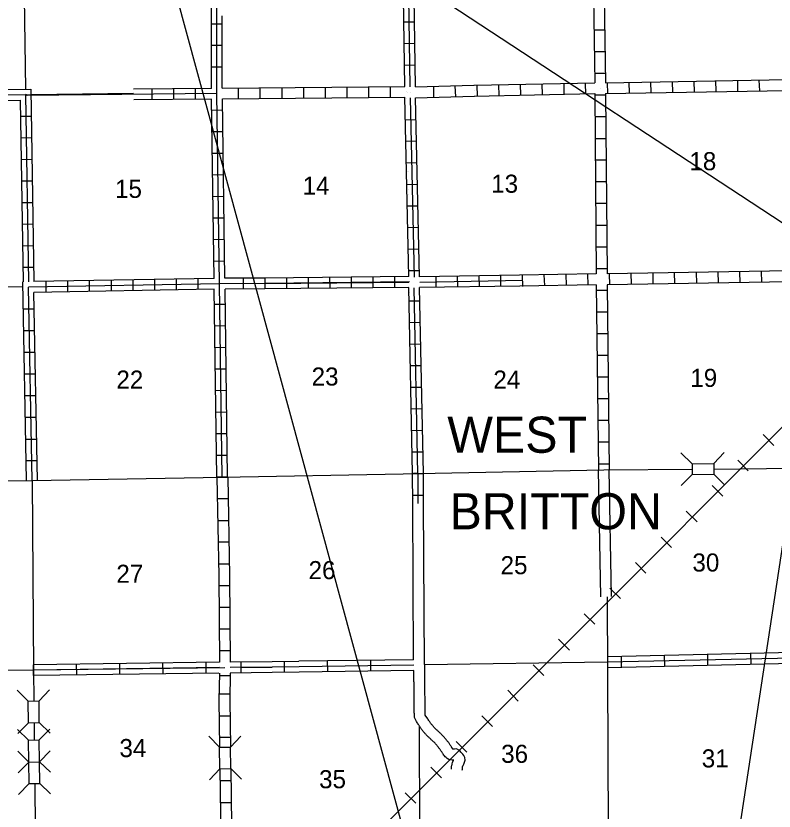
# Model space of a CAD drawing. Extents: x 1795385 to 2183142, y 16517164 to 16891733.
# Drawn here: x 1916321 to 1937273, y 16629374 to 16651365 of the extents above; entities that cross this region are included whole.
import ezdxf

# ---------------------------------------------------------------- set-up
doc = ezdxf.new("R2010")
doc.units = 0
for name, color, linetype in [('L10', 7, 'Continuous'), ('L11', 7, 'Continuous'), ('L13', 7, 'Continuous'), ('L14', 7, 'Continuous'), ('L15', 7, 'Continuous'), ('L18', 7, 'Continuous'), ('L3', 7, 'Continuous'), ('L35', 7, 'Continuous'), ('L4', 7, 'Continuous'), ('L8', 7, 'Continuous'), ('L9', 7, 'Continuous')]:
    doc.layers.add(name, color=color, linetype=linetype)

msp = doc.modelspace()

# ---------------------------------------------------------------- linework, layer by layer
at = {"layer": 'L10'}
for p, q in [((1927312, 16633559), (1927289, 16637875)), ((1927613, 16633424), (1927589, 16637880))]:
    msp.add_line(p, q, dxfattribs=at)
at = {"layer": 'L11'}
for p, q in [((1932483, 16635301), (1932418, 16638808)), ((1932782, 16635307), (1932714, 16638808))]:
    msp.add_line(p, q, dxfattribs=at)
for points in [[(1927335, 16631962), (1927332, 16632061), (1927331, 16632093), (1927331, 16632126), (1927331, 16632154), (1927331, 16632181), (1927330, 16632212), (1927330, 16632246), (1927330, 16632277), (1927331, 16632307), (1927331, 16632334), (1927330, 16632362), (1927330, 16632394), (1927326, 16632724), (1927326, 16632755), (1927326, 16632783), (1927325, 16632812), (1927325, 16632843), (1927325, 16632873), (1927324, 16632901), (1927323, 16632930), (1927322, 16632960), (1927321, 16632990), (1927321, 16633021), (1927320, 16633055), (1927321, 16633087), (1927321, 16633115), (1927320, 16633260)], [(1927631, 16632023), (1927631, 16632156), (1927631, 16632189), (1927630, 16632218), (1927630, 16632244), (1927630, 16632273), (1927630, 16632303), (1927631, 16632336), (1927630, 16632368), (1927630, 16632396), (1927626, 16632725), (1927626, 16632754), (1927626, 16632786), (1927625, 16632817), (1927625, 16632846), (1927625, 16632877), (1927624, 16632908), (1927623, 16632939), (1927622, 16632969), (1927621, 16632999), (1927620, 16633028), (1927620, 16633054), (1927621, 16633082), (1927621, 16633114), (1927621, 16633146), (1927620, 16633177), (1927620, 16633204), (1927623, 16633426)], [(1928356, 16630536), (1928357, 16630548), (1928359, 16630562), (1928360, 16630571), (1928359, 16630597), (1928365, 16630642), (1928373, 16630665), (1928377, 16630685), (1928388, 16630718), (1928399, 16630746), (1928411, 16630770), (1928417, 16630780), (1928409, 16630788), (1928373, 16630785), (1928329, 16630793), (1928281, 16630805), (1928237, 16630832), (1928211, 16630853), (1928184, 16630876), (1928162, 16630903), (1928146, 16630925), (1928131, 16630947), (1928120, 16630964), (1928111, 16630977), (1928098, 16630996), (1928087, 16631014), (1928077, 16631028), (1928066, 16631044), (1928056, 16631059), (1928045, 16631075), (1928035, 16631088), (1928025, 16631102), (1928012, 16631118), (1928000, 16631134), (1927990, 16631147), (1927980, 16631159), (1927966, 16631175), (1927950, 16631195), (1927937, 16631212), (1927927, 16631224), (1927917, 16631237), (1927906, 16631249), (1927897, 16631259), (1927887, 16631269), (1927875, 16631281), (1927860, 16631294), (1927843, 16631309), (1927828, 16631323), (1927815, 16631336), (1927801, 16631349), (1927784, 16631365), (1927771, 16631377), (1927758, 16631389), (1927743, 16631402), (1927728, 16631416), (1927711, 16631431), (1927693, 16631449), (1927676, 16631467), (1927661, 16631484), (1927648, 16631498), (1927635, 16631513), (1927621, 16631528), (1927606, 16631545), (1927592, 16631561), (1927578, 16631578), (1927563, 16631596), (1927548, 16631616), (1927535, 16631634), (1927523, 16631651), (1927511, 16631668), (1927495, 16631690), (1927483, 16631711), (1927474, 16631726), (1927465, 16631740), (1927457, 16631753), (1927448, 16631765), (1927435, 16631782), (1927420, 16631803), (1927406, 16631825), (1927392, 16631849), (1927335, 16631962)], [(1928654, 16630502), (1928655, 16630510), (1928658, 16630534), (1928660, 16630565), (1928660, 16630576), (1928664, 16630588), (1928667, 16630608), (1928669, 16630613), (1928673, 16630622), (1928679, 16630634), (1928691, 16630657), (1928698, 16630675), (1928709, 16630696), (1928721, 16630731), (1928734, 16630781), (1928728, 16630854), (1928699, 16630913), (1928673, 16630946), (1928654, 16630966), (1928642, 16630978), (1928630, 16630992), (1928615, 16631007), (1928596, 16631029), (1928559, 16631059), (1928493, 16631093), (1928437, 16631091), (1928408, 16631091), (1928397, 16631090), (1928390, 16631099), (1928382, 16631111), (1928372, 16631128), (1928358, 16631147), (1928348, 16631161), (1928338, 16631177), (1928326, 16631196), (1928314, 16631213), (1928302, 16631231), (1928290, 16631248), (1928276, 16631267), (1928262, 16631286), (1928250, 16631301), (1928238, 16631317), (1928224, 16631335), (1928208, 16631354), (1928196, 16631368), (1928187, 16631379), (1928176, 16631394), (1928161, 16631413), (1928146, 16631431), (1928130, 16631449), (1928112, 16631468), (1928094, 16631487), (1928077, 16631502), (1928062, 16631516), (1928049, 16631528), (1928035, 16631541), (1928019, 16631556), (1928004, 16631570), (1927991, 16631582), (1927976, 16631597), (1927959, 16631612), (1927944, 16631625), (1927930, 16631638), (1927917, 16631650), (1927906, 16631660), (1927896, 16631671), (1927884, 16631684), (1927871, 16631699), (1927857, 16631714), (1927844, 16631728), (1927832, 16631742), (1927820, 16631756), (1927808, 16631770), (1927798, 16631783), (1927789, 16631794), (1927779, 16631809), (1927767, 16631824), (1927757, 16631840), (1927749, 16631851), (1927741, 16631864), (1927730, 16631884), (1927717, 16631904), (1927703, 16631924), (1927631, 16632023)]]:
    msp.add_lwpolyline(points, dxfattribs=at)
at = {"layer": 'L13'}
for p, q in [((1916506, 16654467), (1916586, 16649338)), ((1916738, 16649190), (1919572, 16649224)), ((1906056, 16643755), (1916512, 16643885)), ((1932656, 16635302), (1932693, 16628348)), ((1927615, 16633426), (1932666, 16633498)), ((1916804, 16633271), (1911651, 16633213)), ((1927519, 16623015), (1927472, 16631711))]:
    msp.add_line(p, q, dxfattribs=at)
at = {"layer": 'L15'}
for p, q in [((1936975, 16639790), (1937265, 16639489)), ((1936267, 16639082), (1936558, 16638781)), ((1935560, 16638375), (1935856, 16638079)), ((1934847, 16637667), (1935148, 16637372)), ((1934150, 16636954), (1934441, 16636664)), ((1933443, 16636247), (1933733, 16635956)), ((1932735, 16635539), (1933026, 16635249)), ((1932022, 16634832), (1932323, 16634541)), ((1931315, 16634130), (1931616, 16633829)), ((1930618, 16633422), (1930908, 16633121)), ((1929911, 16632715), (1930201, 16632414)), ((1929198, 16632007), (1929493, 16631717)), ((1928490, 16631300), (1928781, 16631004)), ((1927783, 16630592), (1928084, 16630296)), ((1927081, 16629879), (1927376, 16629589))]:
    msp.add_line(p, q, dxfattribs=at)
for points in [[(1987223, 16692606), (1969150, 16673017), (1968855, 16672716), (1967624, 16671380), (1955655, 16658523), (1950180, 16652626), (1943247, 16645740), (1926415, 16628892), (1916817, 16619166), (1915465, 16617783), (1903686, 16605755), (1901077, 16603141)], [(1916817, 16619166), (1926415, 16628892), (1943247, 16645740), (1950180, 16652626), (1955655, 16658523)]]:
    msp.add_lwpolyline(points, dxfattribs=at)
at = {"layer": 'L18'}
for p, q in [((1935006, 16638982), (1934699, 16639283)), ((1935607, 16638987), (1935898, 16639288)), ((1935006, 16638982), (1935607, 16638987)), ((1935006, 16638982), (1935006, 16638681)), ((1935607, 16638987), (1935607, 16638692)), ((1935006, 16638681), (1934710, 16638380)), ((1935006, 16638681), (1935607, 16638692)), ((1935607, 16638692), (1935908, 16638391)), ((1916658, 16632414), (1916357, 16632715)), ((1916959, 16632424), (1917249, 16632725)), ((1916658, 16632414), (1916959, 16632424)), ((1916669, 16631817), (1916658, 16632414)), ((1916964, 16631822), (1916959, 16632424)), ((1916669, 16631817), (1916373, 16631516)), ((1916669, 16631817), (1916964, 16631822)), ((1916964, 16631822), (1917265, 16631532)), ((1916669, 16631331), (1916368, 16631632)), ((1916964, 16631342), (1917260, 16631637)), ((1916669, 16631331), (1916964, 16631342)), ((1916674, 16630729), (1916669, 16631331)), ((1916975, 16630740), (1916964, 16631342)), ((1921948, 16631141), (1921648, 16631442)), ((1922249, 16631146), (1922540, 16631447)), ((1916674, 16630729), (1916373, 16631030)), ((1916975, 16630740), (1917265, 16631041)), ((1921948, 16631141), (1922249, 16631146)), ((1921959, 16630539), (1921948, 16631141)), ((1922260, 16630550), (1922249, 16631146)), ((1916674, 16630729), (1916384, 16630434)), ((1916674, 16630729), (1916975, 16630740)), ((1916674, 16630729), (1916975, 16630740)), ((1916684, 16630133), (1916674, 16630729)), ((1916985, 16630138), (1916975, 16630740)), ((1916975, 16630740), (1917276, 16630449)), ((1921959, 16630539), (1921669, 16630238)), ((1921959, 16630539), (1922260, 16630550)), ((1922260, 16630550), (1922556, 16630254)), ((1916684, 16630133), (1916394, 16629832)), ((1916684, 16630133), (1916985, 16630138)), ((1916985, 16630138), (1917281, 16629848))]:
    msp.add_line(p, q, dxfattribs=at)
at = {"layer": 'L3'}
for p, q in [((1927434, 16638707), (1932566, 16638808)), ((1932566, 16638808), (1935006, 16638829)), ((1935597, 16638829), (1937915, 16638855)), ((1911426, 16638465), (1916769, 16638512)), ((1916769, 16638512), (1922022, 16638612)), ((1922022, 16638612), (1927022, 16638697)), ((1927022, 16638697), (1927292, 16638707))]:
    msp.add_line(p, q, dxfattribs=at)
at = {"layer": 'L35'}
for p, q in [((1919192, 16657673), (1932973, 16606980)), ((1919192, 16657673), (1994879, 16607956)), ((1937767, 16638433), (1932973, 16606980))]:
    msp.add_line(p, q, dxfattribs=at)
at = {"layer": 'L4'}
for p, q in [((1916769, 16638512), (1916806, 16633274)), ((1916806, 16633274), (1916816, 16632424)), ((1916827, 16631817), (1916827, 16631342)), ((1916843, 16630138), (1916859, 16627973))]:
    msp.add_line(p, q, dxfattribs=at)
at = {"layer": 'L8'}
for p, q in [((1927065, 16649415), (1926991, 16654606)), ((1932538, 16654683), (1932614, 16649516)), ((1927216, 16649403), (1927142, 16654456)), ((1927366, 16649405), (1927292, 16654458)), ((1932239, 16654532), (1932318, 16649516)), ((1921725, 16651361), (1921693, 16653347)), ((1921875, 16651364), (1921843, 16653349)), ((1921725, 16649361), (1921725, 16651364)), ((1921875, 16651364), (1921875, 16651364)), ((1921875, 16649215), (1921875, 16651364)), ((1922025, 16649364), (1922025, 16651364)), ((1922024, 16651140), (1921725, 16651140)), ((1927339, 16651194), (1927040, 16651190)), ((1932292, 16650983), (1932593, 16650983)), ((1922024, 16650544), (1921725, 16650544)), ((1927347, 16650598), (1927049, 16650593)), ((1932297, 16650382), (1932598, 16650382)), ((1922024, 16649947), (1921725, 16649947)), ((1927356, 16650001), (1927058, 16649997)), ((1932308, 16649780), (1932608, 16649780)), ((1928981, 16649447), (1932318, 16649516)), ((1932075, 16649204), (1932065, 16649505)), ((1932614, 16649516), (1937640, 16649605)), ((1932677, 16649215), (1932667, 16649516)), ((1933274, 16649230), (1933268, 16649531)), ((1933876, 16649241), (1933865, 16649542)), ((1934472, 16649246), (1934467, 16649547)), ((1935074, 16649257), (1935064, 16649558)), ((1935676, 16649273), (1935666, 16649574)), ((1936273, 16649283), (1936267, 16649579)), ((1936875, 16649289), (1936864, 16649590)), ((1916736, 16649340), (1916819, 16644017)), ((1920074, 16649347), (1920074, 16649046)), ((1920676, 16649357), (1920676, 16649056)), ((1921273, 16649357), (1921273, 16649056)), ((1922025, 16649364), (1927065, 16649415)), ((1922476, 16649072), (1922476, 16649373)), ((1923073, 16649072), (1923073, 16649373)), ((1923675, 16649083), (1923675, 16649384)), ((1924277, 16649088), (1924277, 16649389)), ((1924874, 16649088), (1924874, 16649389)), ((1925475, 16649098), (1925475, 16649399)), ((1926077, 16649104), (1926077, 16649405)), ((1926674, 16649104), (1926674, 16649405)), ((1927366, 16649405), (1928976, 16649447)), ((1927872, 16649114), (1927867, 16649415)), ((1928474, 16649130), (1928464, 16649431)), ((1928981, 16649299), (1928981, 16649299)), ((1929076, 16649146), (1929066, 16649447)), ((1929673, 16649167), (1929668, 16649463)), ((1930275, 16649172), (1930264, 16649473)), ((1930877, 16649183), (1930866, 16649484)), ((1931473, 16649199), (1931468, 16649500)), ((1932466, 16649362), (1932466, 16649362)), ((1932614, 16649215), (1937640, 16649304)), ((1916584, 16649188), (1916584, 16649188)), ((1916588, 16649188), (1916669, 16644014)), ((1921796, 16644106), (1921727, 16649065)), ((1921948, 16643956), (1921875, 16649215)), ((1922027, 16649068), (1927065, 16649114)), ((1922096, 16644109), (1922027, 16649068)), ((1927176, 16644156), (1927065, 16649114)), ((1927117, 16649262), (1927117, 16649262)), ((1927117, 16649088), (1927117, 16649088)), ((1927149, 16649257), (1927149, 16649257)), ((1927216, 16649095), (1927327, 16644142)), ((1927218, 16649246), (1927218, 16649246)), ((1927366, 16649098), (1928992, 16649146)), ((1927476, 16644146), (1927366, 16649098)), ((1928981, 16649146), (1932318, 16649215)), ((1932318, 16649215), (1932360, 16644230)), ((1932318, 16649183), (1932614, 16649183)), ((1932614, 16649215), (1932656, 16644230)), ((1916440, 16649037), (1916519, 16644011)), ((1922030, 16648756), (1921732, 16648752)), ((1916448, 16648589), (1916746, 16648594)), ((1927080, 16648495), (1927378, 16648502)), ((1932323, 16648581), (1932624, 16648581)), ((1916457, 16647993), (1916756, 16647998)), ((1922039, 16648159), (1921740, 16648155)), ((1932323, 16647979), (1932624, 16647979)), ((1927093, 16647899), (1927391, 16647906)), ((1922047, 16647563), (1921749, 16647559)), ((1916467, 16647396), (1916765, 16647401)), ((1927107, 16647302), (1927405, 16647309)), ((1932334, 16647382), (1932635, 16647382)), ((1922055, 16646966), (1921757, 16646962)), ((1927149, 16647066), (1927149, 16647066)), ((1927160, 16647071), (1927160, 16647071)), ((1916476, 16646800), (1916774, 16646804)), ((1927120, 16646706), (1927418, 16646713)), ((1932334, 16646781), (1932635, 16646781)), ((1927165, 16646575), (1927165, 16646575)), ((1916485, 16646203), (1916784, 16646208)), ((1922064, 16646370), (1921765, 16646365)), ((1927160, 16646416), (1927160, 16646416)), ((1927133, 16646110), (1927432, 16646116)), ((1932339, 16646184), (1932640, 16646184)), ((1922072, 16645773), (1921774, 16645769)), ((1916495, 16645607), (1916793, 16645611)), ((1932350, 16645582), (1932651, 16645582)), ((1927147, 16645513), (1927445, 16645520)), ((1922081, 16645177), (1921782, 16645172)), ((1916504, 16645010), (1916802, 16645015)), ((1927160, 16644917), (1927458, 16644923)), ((1932350, 16644980), (1932651, 16644980)), ((1922089, 16644580), (1921791, 16644576)), ((1916513, 16644414), (1916812, 16644418)), ((1927173, 16644320), (1927472, 16644327)), ((1932360, 16644230), (1930238, 16644194)), ((1932114, 16644226), (1932124, 16643926)), ((1932360, 16644383), (1932656, 16644383)), ((1937709, 16644315), (1932656, 16644230)), ((1932714, 16644230), (1932725, 16643929)), ((1933316, 16644246), (1933327, 16643950)), ((1933918, 16644257), (1933923, 16643956)), ((1934515, 16644267), (1934525, 16643966)), ((1935116, 16644273), (1935127, 16643972)), ((1935718, 16644283), (1935724, 16643982)), ((1936315, 16644288), (1936326, 16643987)), ((1936917, 16644299), (1936922, 16643998)), ((1916616, 16638512), (1916510, 16644011)), ((1921796, 16644106), (1916819, 16644017)), ((1917149, 16644024), (1917149, 16643723)), ((1917751, 16644030), (1917751, 16643729)), ((1918348, 16644046), (1918348, 16643750)), ((1918950, 16644056), (1918950, 16643755)), ((1919551, 16644067), (1919551, 16643766)), ((1920148, 16644072), (1920148, 16643771)), ((1920750, 16644082), (1920750, 16643792)), ((1921352, 16644098), (1921352, 16643797)), ((1923200, 16644114), (1922096, 16644109)), ((1922598, 16644114), (1922598, 16643813)), ((1927176, 16644156), (1923200, 16644114)), ((1923200, 16644114), (1923200, 16643813)), ((1923201, 16643964), (1927177, 16644006)), ((1923796, 16644120), (1923800, 16643821)), ((1924393, 16644126), (1924396, 16643828)), ((1924990, 16644132), (1924993, 16643834)), ((1925586, 16644139), (1925589, 16643840)), ((1926183, 16644145), (1926186, 16643847)), ((1926779, 16644151), (1926782, 16643853)), ((1930238, 16644194), (1927476, 16644146)), ((1930319, 16644045), (1927479, 16643996)), ((1927936, 16643855), (1927931, 16644153)), ((1928532, 16643865), (1928527, 16644163)), ((1929129, 16643875), (1929124, 16644173)), ((1929725, 16643886), (1929720, 16644184)), ((1930314, 16644184), (1930325, 16643885)), ((1930914, 16644205), (1930924, 16643906)), ((1931514, 16644216), (1931524, 16643916)), ((1937709, 16644014), (1932656, 16643929)), ((1921948, 16643956), (1916669, 16643866)), ((1916769, 16638512), (1916669, 16643866)), ((1921801, 16643805), (1916816, 16643713)), ((1921872, 16638610), (1921801, 16643805)), ((1923200, 16643966), (1921948, 16643956)), ((1922022, 16638612), (1921948, 16643956)), ((1923200, 16643813), (1922101, 16643809)), ((1922172, 16638614), (1922101, 16643809)), ((1927176, 16643855), (1923200, 16643813)), ((1927281, 16638707), (1927176, 16643855)), ((1927432, 16638704), (1927327, 16643847)), ((1930250, 16643895), (1927476, 16643850)), ((1927582, 16638707), (1927476, 16643850)), ((1932360, 16643929), (1930250, 16643895)), ((1932360, 16643929), (1932418, 16638808)), ((1932656, 16643929), (1932714, 16638808)), ((1916917, 16638512), (1916816, 16643713)), ((1927202, 16643729), (1927202, 16643729)), ((1932360, 16643782), (1932656, 16643782)), ((1922106, 16643387), (1921807, 16643383)), ((1927483, 16643479), (1927185, 16643473)), ((1916526, 16643264), (1916827, 16643264)), ((1932366, 16643180), (1932667, 16643180)), ((1927191, 16642942), (1927191, 16642942)), ((1927223, 16642947), (1927223, 16642947)), ((1922114, 16642790), (1921816, 16642786)), ((1927496, 16642883), (1927197, 16642877)), ((1916542, 16642662), (1916843, 16642662)), ((1932376, 16642583), (1932677, 16642583)), ((1927508, 16642286), (1927210, 16642280)), ((1916553, 16642066), (1916848, 16642066)), ((1922122, 16642194), (1921824, 16642190)), ((1932381, 16641981), (1932682, 16641981)), ((1922130, 16641597), (1921832, 16641593)), ((1927520, 16641690), (1927222, 16641684)), ((1916558, 16641464), (1916859, 16641464)), ((1932392, 16641379), (1932693, 16641379)), ((1922139, 16641001), (1921840, 16640997)), ((1927532, 16641093), (1927234, 16641087)), ((1916574, 16640867), (1916875, 16640867)), ((1932392, 16640782), (1932693, 16640782)), ((1927544, 16640497), (1927246, 16640491)), ((1922147, 16640404), (1921849, 16640400)), ((1916584, 16640265), (1916885, 16640265)), ((1932397, 16640181), (1932698, 16640181)), ((1927557, 16639900), (1927259, 16639894)), ((1916589, 16639663), (1916890, 16639663)), ((1922155, 16639808), (1921857, 16639803)), ((1932408, 16639584), (1932709, 16639584)), ((1922163, 16639211), (1921865, 16639207)), ((1927569, 16639304), (1927271, 16639298)), ((1916611, 16639066), (1916906, 16639066)), ((1932418, 16638982), (1932714, 16638982)), ((1922172, 16638614), (1921873, 16638610)), ((1921875, 16638612), (1922176, 16638612)), ((1922022, 16638612), (1922022, 16638612)), ((1927581, 16638707), (1927283, 16638701)), ((1927289, 16637875), (1927284, 16638707)), ((1927285, 16638707), (1927583, 16638708)), ((1927292, 16638707), (1927292, 16638707)), ((1927308, 16638707), (1927308, 16638707)), ((1927434, 16638707), (1927308, 16638707)), ((1927434, 16638707), (1927434, 16638707)), ((1927439, 16637879), (1927434, 16638707)), ((1927589, 16637880), (1927584, 16638708)), ((1927288, 16638110), (1927587, 16638112)), ((1921885, 16638016), (1922181, 16638016)), ((1927308, 16638032), (1927308, 16638032)), ((1921901, 16637414), (1922202, 16637414)), ((1921906, 16636817), (1922207, 16636817)), ((1921917, 16636215), (1922218, 16636215)), ((1921927, 16635613), (1922223, 16635613)), ((1921933, 16635017), (1922234, 16635017)), ((1921933, 16634415), (1922234, 16634415)), ((1921943, 16633813), (1922244, 16633813)), ((1921645, 16633337), (1916808, 16633272)), ((1922091, 16633338), (1922091, 16633338)), ((1921943, 16633121), (1922244, 16633121)), ((1921933, 16632614), (1922234, 16632614)), ((1921943, 16632012), (1922244, 16632012)), ((1921949, 16631416), (1922249, 16631416)), ((1921964, 16630217), (1922265, 16630217)), ((1921975, 16629615), (1922265, 16629615))]:
    msp.add_line(p, q, dxfattribs=at)
for points in [[(1921725, 16649361), (1919570, 16649341)], [(1921875, 16649215), (1916632, 16649167), (1916584, 16649188)], [(1921727, 16649065), (1919576, 16649044)], [(1921875, 16638612), (1921927, 16635883), (1921943, 16633491)], [(1922176, 16638612), (1922223, 16635883), (1922244, 16633491)], [(1922535, 16633345), (1923407, 16633356)], [(1921943, 16633190), (1921933, 16632440), (1921949, 16631146)], [(1922244, 16633190), (1922234, 16632440), (1922249, 16631146)], [(1921959, 16630539), (1921993, 16628026)], [(1922260, 16630550), (1922292, 16628200)]]:
    msp.add_lwpolyline(points, dxfattribs=at)
at = {"layer": 'L9'}
for p, q in [((1911439, 16649276), (1916736, 16649340)), ((1911441, 16649126), (1916737, 16649190)), ((1911144, 16648973), (1916440, 16649037)), ((1927202, 16644009), (1923200, 16643966)), ((1937814, 16633756), (1932665, 16633639)), ((1934236, 16633674), (1934242, 16633375)), ((1935429, 16633701), (1935435, 16633402)), ((1936622, 16633728), (1936628, 16633429)), ((1921943, 16633491), (1916806, 16633422)), ((1919196, 16633155), (1919192, 16633453)), ((1920389, 16633171), (1920385, 16633469)), ((1921582, 16633187), (1921578, 16633485)), ((1922536, 16633486), (1922541, 16633187)), ((1923730, 16633502), (1923734, 16633204)), ((1924924, 16633522), (1924928, 16633224)), ((1926119, 16633542), (1926123, 16633244)), ((1937814, 16633455), (1932667, 16633339)), ((1937818, 16633606), (1932668, 16633489)), ((1933043, 16633647), (1933050, 16633348)), ((1916806, 16633274), (1911500, 16633216)), ((1916806, 16633422), (1916806, 16633121)), ((1916810, 16633123), (1916806, 16633421)), ((1922091, 16633338), (1916806, 16633274)), ((1921945, 16633341), (1916808, 16633272)), ((1918003, 16633139), (1917999, 16633437)), ((1921933, 16633190), (1916806, 16633121))]:
    msp.add_line(p, q, dxfattribs=at)
for points in [[(1923405, 16633506), (1922244, 16633491)], [(1924144, 16633515), (1923405, 16633506)], [(1927312, 16633559), (1924144, 16633516)], [(1923407, 16633356), (1922246, 16633341)], [(1924146, 16633365), (1923407, 16633356)], [(1927314, 16633409), (1924146, 16633366)], [(1927320, 16633260), (1924148, 16633216)], [(1923399, 16633206), (1922244, 16633190)], [(1924148, 16633216), (1923399, 16633206)]]:
    msp.add_lwpolyline(points, dxfattribs=at)

# ---------------------------------------------------------------- texts
at = {"layer": 'L14'}
for s, p in [('18', (1934932, 16647097)), ('14', (1924244, 16646418)), ('13', (1929456, 16646474)), ('15', (1919060, 16646332)), ('23', (1924493, 16641142)), ('19', (1934958, 16641105)), ('22', (1919097, 16641057)), ('24', (1929515, 16641057)), ('25', (1929715, 16635925)), ('30', (1935016, 16635999)), ('27', (1919097, 16635687)), ('26', (1924409, 16635788)), ('34', (1919182, 16630867)), ('36', (1929731, 16630708)), ('31', (1935275, 16630581)), ('35', (1924699, 16630006))]:
    msp.add_text(s, height=500, rotation=360, dxfattribs=at).set_placement(p)
at = {"layer": 'L35'}
for s, p in [('WEST', (1928242, 16639283)), ('BRITTON', (1928305, 16637166))]:
    msp.add_text(s, height=999.9, rotation=360, dxfattribs=at).set_placement(p)

doc.saveas('drawing.dxf')
